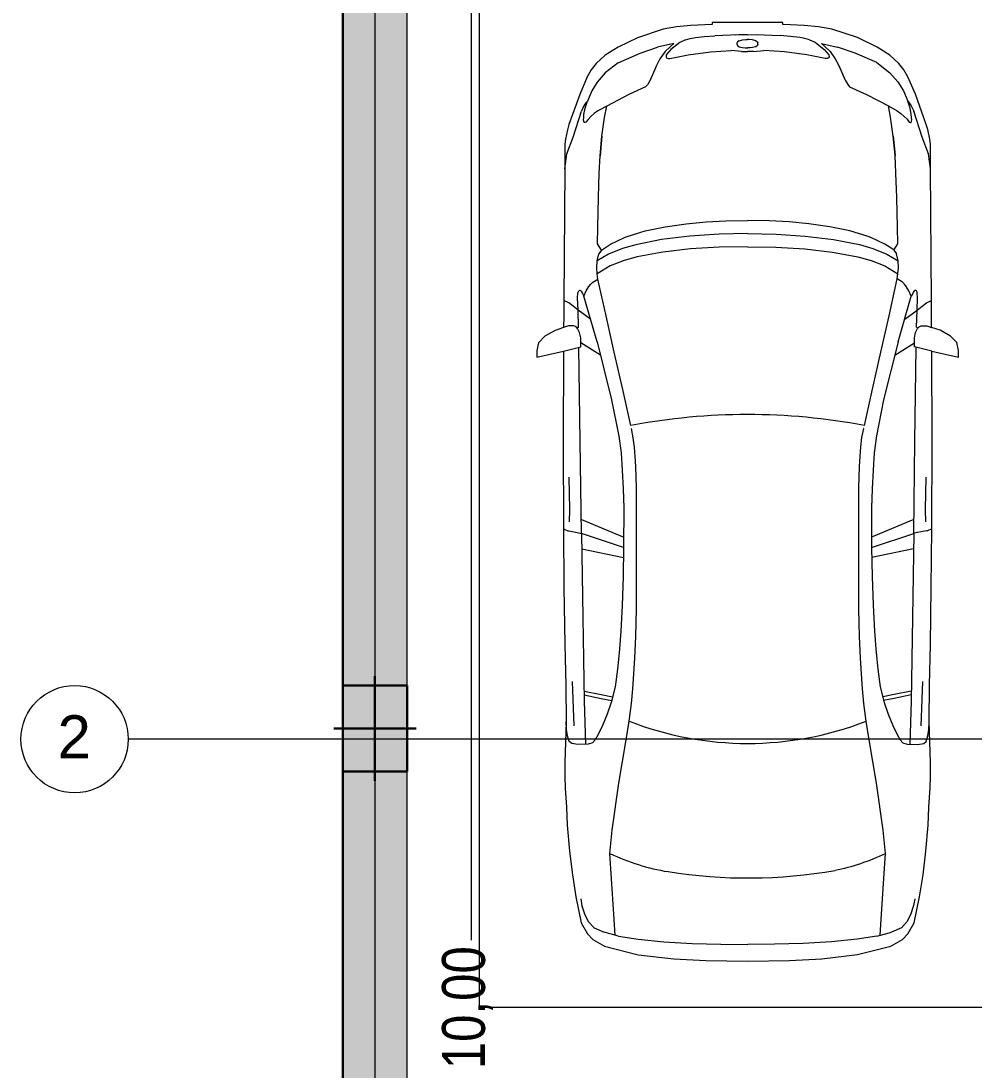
# Model space of a CAD drawing. Header units: centimetres. Extents: x -4381 to 5639, y -3920 to 4826.
# Drawn here: x 92.445 to 96.887, y 70.499 to 75.388 of the extents above; entities that cross this region are included whole.
import ezdxf

# ---------------------------------------------------------------- set-up
doc = ezdxf.new("R2010")
doc.units = ezdxf.units.CM
doc.header["$MEASUREMENT"] = 0
for name, color, linetype, lineweight in [('01- MOBILIER_Pen_No__7', 7, 'Continuous', 5), ('Cotations_Pen_No__2', 8, 'Continuous', 5), ('Dalles_Pen_No__1', 7, 'Continuous', 5), ('FILES_Pen_No__101', 252, 'Continuous', 5), ('FILES_Pen_No__2', 8, 'Continuous', 5), ('Poteaux Hafsa', 4, 'Continuous', 30), ('Structural - Bearing_Pen_No__1', 7, 'Continuous', 5), ('Voile ha', 200, 'Continuous', 30)]:
    doc.layers.add(name, color=color, linetype=linetype, lineweight=lineweight)
doc.layers.add('0_Pen_No__62', color=7, linetype='Continuous', lineweight=5, true_color=0xaaaaaa)
doc.layers.add('Elevator_Pen_No__161', color=7, linetype='Continuous', lineweight=5, true_color=0x6a6a6a)
doc.layers.add('Structural - Bearing', color=7, linetype='Continuous')
doc.styles.add('GENERATED_STYLE_2', font='')
doc.styles.add('GENERATED_STYLE_3', font='arial.ttf')
doc.styles.get('GENERATED_STYLE_2').set_extended_font_data('Arial Narrow Occidental')

# ---------------------------------------------------------------- blocks, each defined once
blk = doc.blocks.new('P1')
at = {"layer": 'Poteaux Hafsa', "lineweight": 30}
blk.add_hatch(color=256, dxfattribs=at).paths.add_polyline_path([(0, 0.3), (0, 0), (0.4, 0), (0.4, 0.3)])
at = {"layer": 'Poteaux Hafsa', "color": 144, "lineweight": 30}
for p, q in [((0.2, -0.0418), (0.2, 0.3418)), ((0.4441, 0.15), (-0.0441, 0.15))]:
    blk.add_line(p, q, dxfattribs=at)
blk.add_lwpolyline([(0, 0.3), (0, 0), (0.4, 0), (0.4, 0.3)], close=True, dxfattribs=at)

msp = doc.modelspace()

# ---------------------------------------------------------------- hatches: boundary and pattern name
at = {"layer": 'Elevator_Pen_No__161', "linetype": 'Continuous', "ltscale": 10}
msp.add_hatch(color=256, dxfattribs=at).paths.add_polyline_path([(93.96978, 71.91563), (94.21978, 71.91563), (94.21978, 72.16563), (93.96978, 72.16563)])
at = {"layer": 'Structural - Bearing', "linetype": 'Continuous', "lineweight": 0, "ltscale": 10, "true_color": 0x000000}
h = msp.add_hatch(color=18, dxfattribs=at)
h.paths.add_polyline_path([(93.94478, 75.79063), (93.94478, 65.49063), (94.24478, 65.79063), (94.24478, 75.79063)])
h.paths.add_polyline_path([(94.21978, 66.61563), (93.96978, 66.61563), (93.96978, 66.86563), (94.21978, 66.86563)], flags=0)
h.paths.add_polyline_path([(94.21978, 71.91563), (93.96978, 71.91563), (93.96978, 72.16563), (94.21978, 72.16563)], flags=0)

# ---------------------------------------------------------------- linework, layer by layer
at = {"layer": '01- MOBILIER_Pen_No__7', "linetype": 'Continuous', "ltscale": 10}
for p, q in [((95.43868, 75.34895), (95.31904, 75.30985)), ((95.50084, 75.35982), (95.43868, 75.34895)), ((95.56805, 75.36598), (95.50084, 75.35982)), ((95.63186, 75.36984), (95.56805, 75.36598)), ((95.66682, 75.37087), (95.63186, 75.36984)), ((95.99672, 75.38108), (95.66682, 75.38103)), ((95.66682, 75.38103), (95.66682, 75.37087)), ((95.99672, 75.37092), (95.99672, 75.38108)), ((96.03169, 75.3699), (95.99672, 75.37092)), ((96.09549, 75.36607), (96.03169, 75.3699)), ((96.16271, 75.35993), (96.09549, 75.36607)), ((96.22487, 75.34908), (96.16271, 75.35993)), ((96.34453, 75.31002), (96.22487, 75.34908)), ((95.31904, 75.30985), (95.22821, 75.26593)), ((95.51598, 75.28815), (95.47398, 75.25512)), ((95.54241, 75.29956), (95.51598, 75.28815)), ((95.54241, 75.29956), (95.56452, 75.30527)), ((95.56452, 75.30527), (95.58892, 75.30995)), ((95.5889, 75.30995), (95.63106, 75.31555)), ((95.63106, 75.31555), (95.67976, 75.31924)), ((95.7918, 75.32389), (95.67976, 75.31924)), ((95.77441, 75.3233), (95.77501, 75.3233)), ((95.78521, 75.29004), (95.78343, 75.28582)), ((95.79279, 75.29576), (95.78521, 75.29004)), ((95.83179, 75.32358), (95.7918, 75.32389)), ((95.79279, 75.29576), (95.80813, 75.29954)), ((95.80813, 75.29954), (95.82373, 75.3013)), ((95.82373, 75.3013), (95.83178, 75.3013)), ((95.83177, 75.32358), (95.87176, 75.32391)), ((95.83984, 75.3013), (95.83178, 75.3013)), ((95.85544, 75.29955), (95.83984, 75.3013)), ((95.87078, 75.29577), (95.85544, 75.29955)), ((95.87078, 75.29577), (95.87836, 75.29006)), ((95.87176, 75.32391), (95.9838, 75.31929)), ((95.87836, 75.29006), (95.88014, 75.28583)), ((95.88915, 75.32331), (95.88855, 75.32331)), ((96.03251, 75.31561), (95.9838, 75.31929)), ((96.07466, 75.31003), (96.03251, 75.31561)), ((96.09905, 75.30536), (96.07465, 75.31003)), ((96.12116, 75.29965), (96.09904, 75.30536)), ((96.12116, 75.29965), (96.14759, 75.28825)), ((96.14759, 75.28825), (96.1896, 75.25524)), ((96.43537, 75.26613), (96.34453, 75.31002)), ((95.22821, 75.26593), (95.16841, 75.22876)), ((95.33037, 75.23747), (95.41223, 75.26576)), ((95.48754, 75.28257), (95.41223, 75.26576)), ((95.44754, 75.24494), (95.42339, 75.21083)), ((95.47182, 75.26866), (95.44754, 75.24494)), ((95.47398, 75.25512), (95.45234, 75.22994)), ((95.48754, 75.28257), (95.47182, 75.26866)), ((95.55494, 75.22981), (95.65913, 75.24339)), ((95.65913, 75.24339), (95.75592, 75.24987)), ((95.8039, 75.24549), (95.75592, 75.24987)), ((95.78344, 75.27774), (95.78343, 75.28582)), ((95.78344, 75.27774), (95.78522, 75.27351)), ((95.78522, 75.27351), (95.7928, 75.2678)), ((95.7928, 75.2678), (95.80813, 75.26402)), ((95.8039, 75.24549), (95.83256, 75.24549)), ((95.80813, 75.26402), (95.82005, 75.26242)), ((95.82005, 75.26242), (95.83256, 75.26186)), ((95.84353, 75.26243), (95.83103, 75.26186)), ((95.85969, 75.2455), (95.83103, 75.24549)), ((95.85544, 75.26403), (95.84353, 75.26243)), ((95.87078, 75.26781), (95.85544, 75.26403)), ((95.85969, 75.2455), (95.90766, 75.24989)), ((95.87836, 75.27353), (95.87078, 75.26781)), ((95.88014, 75.27775), (95.87836, 75.27353)), ((95.88014, 75.27775), (95.88014, 75.28583)), ((96.00446, 75.24345), (95.90766, 75.24989)), ((96.10865, 75.2299), (96.00446, 75.24345)), ((96.17603, 75.28268), (96.19176, 75.26878)), ((96.17603, 75.28268), (96.25135, 75.2659)), ((96.1896, 75.25524), (96.21125, 75.23007)), ((96.19176, 75.26878), (96.21604, 75.24506)), ((96.21604, 75.24506), (96.24021, 75.21096)), ((96.33322, 75.23763), (96.25135, 75.2659)), ((96.49518, 75.22898), (96.43537, 75.26613)), ((95.12616, 75.18999), (95.10348, 75.1605)), ((95.16841, 75.22876), (95.12616, 75.18999)), ((95.22899, 75.1933), (95.16863, 75.14569)), ((95.22899, 75.1933), (95.33037, 75.23747)), ((95.42339, 75.21083), (95.4067, 75.17986)), ((95.45234, 75.22994), (95.45221, 75.21978)), ((95.45221, 75.21978), (95.4545, 75.21613)), ((95.4545, 75.21613), (95.4613, 75.21271)), ((95.4613, 75.21271), (95.46966, 75.21247)), ((95.46966, 75.21247), (95.55494, 75.22981)), ((96.19393, 75.21259), (96.10865, 75.2299)), ((96.2023, 75.21283), (96.19393, 75.21259)), ((96.2091, 75.21625), (96.2023, 75.21283)), ((96.21139, 75.21991), (96.2091, 75.21625)), ((96.21125, 75.23007), (96.21139, 75.21991)), ((96.24021, 75.21096), (96.2569, 75.18)), ((96.43461, 75.1935), (96.33322, 75.23763)), ((96.43461, 75.1935), (96.49499, 75.1459)), ((96.53744, 75.19022), (96.49518, 75.22898)), ((96.56014, 75.16073), (96.53744, 75.19022)), ((95.10348, 75.1605), (95.0842, 75.1273)), ((95.16863, 75.14569), (95.1308, 75.10311)), ((95.39257, 75.14757), (95.37741, 75.11214)), ((95.4067, 75.17986), (95.39257, 75.14757)), ((96.2569, 75.18), (96.27105, 75.14771)), ((96.27105, 75.14771), (96.28622, 75.11229)), ((96.49499, 75.1459), (96.53283, 75.10334)), ((96.57942, 75.12754), (96.56014, 75.16073)), ((95.0842, 75.1273), (95.04927, 75.04567)), ((95.1308, 75.10311), (95.10527, 75.06149)), ((95.37743, 75.11216), (95.36506, 75.09086)), ((96.2862, 75.11231), (96.29858, 75.09101)), ((96.53283, 75.10334), (96.55838, 75.06173)), ((96.61438, 75.04593), (96.57942, 75.12754)), ((95.04927, 75.04567), (94.99878, 74.90495)), ((95.10527, 75.06149), (95.08539, 75.01428)), ((95.27795, 75.04437), (95.17528, 74.99144)), ((95.35625, 75.08108), (95.27795, 75.04437)), ((95.36506, 75.09086), (95.35625, 75.08108)), ((96.29858, 75.09101), (96.30739, 75.08123)), ((96.30739, 75.08123), (96.3857, 75.04455)), ((96.3857, 75.04455), (96.48839, 74.99165)), ((96.55838, 75.06173), (96.57827, 75.01452)), ((96.66491, 74.90522), (96.61438, 75.04593)), ((95.07852, 75.00555), (95.06872, 74.99189)), ((95.07445, 74.98127), (95.0804, 74.99985)), ((95.08539, 75.01428), (95.07852, 75.00555)), ((95.0804, 74.99985), (95.08539, 75.01428)), ((96.57827, 75.01452), (96.58514, 75.0058)), ((96.58326, 75.0001), (96.57827, 75.01452)), ((96.58922, 74.98152), (96.58326, 75.0001)), ((96.58514, 75.0058), (96.59495, 74.99215)), ((95.01813, 74.84557), (95.05715, 74.9672)), ((95.06872, 74.99189), (95.05715, 74.9672)), ((95.06803, 74.93834), (95.06891, 74.95236)), ((95.06891, 74.95236), (95.07445, 74.98127)), ((95.11719, 74.95593), (95.10117, 74.94203)), ((95.13403, 74.9684), (95.11719, 74.95593)), ((95.17528, 74.99144), (95.13403, 74.9684)), ((95.16564, 74.93864), (95.17528, 74.99144)), ((96.49805, 74.93885), (96.48839, 74.99165)), ((96.48839, 74.99165), (96.52965, 74.96862)), ((96.52965, 74.96862), (96.54649, 74.95616)), ((96.54649, 74.95616), (96.56251, 74.94227)), ((96.59477, 74.95261), (96.58922, 74.98152)), ((96.59566, 74.9386), (96.59477, 74.95261)), ((96.59495, 74.99215), (96.60653, 74.96745)), ((96.64559, 74.84583), (96.60653, 74.96745)), ((94.99878, 74.90495), (94.9922, 74.88101)), ((95.06679, 74.92606), (95.06803, 74.93834)), ((95.06936, 74.91507), (95.06679, 74.92606)), ((95.07354, 74.91389), (95.06936, 74.91507)), ((95.07813, 74.91591), (95.07354, 74.91389)), ((95.08839, 74.92932), (95.07813, 74.91591)), ((95.10117, 74.94203), (95.08839, 74.92932)), ((95.15287, 74.85115), (95.16564, 74.93866)), ((96.51084, 74.85137), (96.49804, 74.93888)), ((96.56251, 74.94227), (96.5753, 74.92957)), ((96.5753, 74.92957), (96.58557, 74.91616)), ((96.58557, 74.91616), (96.59015, 74.91414)), ((96.59015, 74.91414), (96.59433, 74.91532)), ((96.59433, 74.91532), (96.5969, 74.92631)), ((96.5969, 74.92631), (96.59566, 74.9386)), ((96.6715, 74.88129), (96.66491, 74.90522)), ((94.9922, 74.88101), (94.98245, 74.83657)), ((95.14465, 74.75982), (95.15287, 74.85115)), ((95.15287, 74.85115), (95.14468, 74.75984)), ((96.5191, 74.76004), (96.51084, 74.85137)), ((96.51084, 74.85137), (96.51907, 74.76006)), ((96.68127, 74.83685), (96.6715, 74.88129)), ((94.97983, 74.81391), (94.97934, 74.78284)), ((94.98245, 74.83657), (94.97983, 74.81391)), ((94.98855, 74.76826), (95.01813, 74.84557)), ((96.67519, 74.76854), (96.64559, 74.84583)), ((96.6839, 74.81419), (96.68127, 74.83685)), ((96.6844, 74.78312), (96.6839, 74.81419)), ((94.97934, 74.78284), (94.97924, 74.74711)), ((94.97933, 74.69941), (94.98855, 74.76826)), ((94.99898, 74.79552), (94.99903, 74.79647)), ((95.1404, 74.67862), (95.14465, 74.75984)), ((96.52337, 74.67885), (96.5191, 74.76006)), ((96.68444, 74.69969), (96.67519, 74.76854)), ((96.68451, 74.74739), (96.6844, 74.78312)), ((94.97924, 74.74711), (94.97933, 74.69941)), ((96.68444, 74.69969), (96.68451, 74.74739)), ((94.97933, 74.69941), (94.97553, 74.08456)), ((95.1364, 74.56464), (95.1404, 74.67862)), ((96.52741, 74.56486), (96.52337, 74.67885)), ((96.68843, 74.08484), (96.68444, 74.69969)), ((95.13394, 74.42684), (95.1364, 74.56464)), ((96.52992, 74.42707), (96.52741, 74.56486)), ((95.73074, 74.4559), (95.83193, 74.45755)), ((95.93311, 74.45593), (95.83192, 74.45755)), ((96.02562, 74.45128), (95.93311, 74.45593)), ((95.1319, 74.34868), (95.13394, 74.4269)), ((95.13394, 74.42689), (95.13394, 74.4269)), ((95.26993, 74.38324), (95.3549, 74.40936)), ((95.3549, 74.40936), (95.44785, 74.42902)), ((95.44785, 74.42902), (95.5463, 74.44295)), ((95.5463, 74.44295), (95.63823, 74.45121)), ((95.63823, 74.45121), (95.73074, 74.4559)), ((96.11755, 74.44304), (96.02562, 74.45128)), ((96.21601, 74.42914), (96.11755, 74.44304)), ((96.30896, 74.40952), (96.21601, 74.42914)), ((96.39394, 74.38343), (96.30896, 74.40952)), ((96.52992, 74.42712), (96.52992, 74.42713)), ((96.53198, 74.34891), (96.52992, 74.42713)), ((95.1921, 74.3481), (95.25767, 74.37868)), ((95.25767, 74.37868), (95.26993, 74.38324)), ((95.43086, 74.36909), (95.31032, 74.34509)), ((95.56288, 74.38538), (95.43086, 74.36909)), ((95.69876, 74.39462), (95.56288, 74.38538)), ((95.83193, 74.39756), (95.69876, 74.39462)), ((95.83193, 74.39756), (95.96511, 74.39466)), ((95.96511, 74.39466), (96.10098, 74.38547)), ((96.10098, 74.38547), (96.23301, 74.36922)), ((96.23301, 74.36922), (96.35356, 74.34526)), ((96.4062, 74.37887), (96.39394, 74.38343)), ((96.47178, 74.34831), (96.4062, 74.37887)), ((95.15024, 74.32016), (95.1319, 74.34868)), ((95.15024, 74.32016), (95.13774, 74.30199)), ((95.15024, 74.3202), (95.1921, 74.3481)), ((95.15024, 74.3202), (95.15024, 74.32016)), ((95.24872, 74.32747), (95.18284, 74.30153)), ((95.31032, 74.34509), (95.24872, 74.32747)), ((95.43621, 74.31079), (95.31769, 74.28878)), ((95.56585, 74.32522), (95.43621, 74.31079)), ((95.69999, 74.33313), (95.56585, 74.32522)), ((95.83197, 74.33556), (95.69998, 74.33313)), ((95.83191, 74.33556), (95.9639, 74.33317)), ((95.9639, 74.33317), (96.09804, 74.32531)), ((96.09804, 74.32531), (96.22768, 74.31092)), ((96.22768, 74.31092), (96.34621, 74.28895)), ((96.35356, 74.34526), (96.41517, 74.32766)), ((96.41517, 74.32766), (96.48106, 74.30175)), ((96.51364, 74.32042), (96.47178, 74.34831)), ((96.51365, 74.32039), (96.53198, 74.34891)), ((96.51365, 74.32042), (96.51365, 74.32039)), ((96.51365, 74.32039), (96.52615, 74.30222)), ((95.12921, 74.23716), (95.12993, 74.27035)), ((95.12993, 74.27035), (95.13774, 74.30199)), ((95.18284, 74.30153), (95.12993, 74.27035)), ((95.13774, 74.30199), (95.13777, 74.30201)), ((95.25657, 74.27122), (95.19204, 74.24656)), ((95.31769, 74.28879), (95.25656, 74.27121)), ((96.34621, 74.28895), (96.40735, 74.2714)), ((96.40734, 74.2714), (96.47187, 74.24677)), ((96.48106, 74.30175), (96.53397, 74.27058)), ((96.52615, 74.30222), (96.52613, 74.30224)), ((96.53397, 74.27058), (96.52615, 74.30222)), ((96.53471, 74.23739), (96.53397, 74.27058)), ((95.13122, 74.20861), (95.12921, 74.23716)), ((95.19204, 74.24656), (95.13122, 74.20861)), ((96.47187, 74.24677), (96.5327, 74.20884)), ((96.5327, 74.20884), (96.53471, 74.23739)), ((95.10088, 74.16046), (95.11, 74.17025)), ((95.11, 74.17025), (95.13432, 74.18522)), ((95.13432, 74.18522), (95.13122, 74.20861)), ((95.17204, 74.01347), (95.13432, 74.18522)), ((95.13433, 74.18522), (95.13432, 74.18522)), ((96.49195, 74.01369), (96.52962, 74.18545)), ((96.52961, 74.18545), (96.52962, 74.18545)), ((96.52962, 74.18545), (96.5327, 74.20884)), ((96.55393, 74.17049), (96.52962, 74.18545)), ((96.56306, 74.1607), (96.55393, 74.17049)), ((95.03978, 74.09703), (95.04097, 74.11863)), ((95.04097, 74.11863), (95.04195, 74.12403)), ((95.04195, 74.12403), (95.04469, 74.12934)), ((95.04794, 74.13223), (95.04469, 74.12934)), ((95.05145, 74.13226), (95.04794, 74.13223)), ((95.05511, 74.12987), (95.05145, 74.13226)), ((95.05511, 74.12987), (95.05801, 74.12578)), ((95.05801, 74.12578), (95.06209, 74.118)), ((95.0621, 74.118), (95.069, 74.10494)), ((95.069, 74.10494), (95.07974, 74.12976)), ((95.07974, 74.12976), (95.09226, 74.14995)), ((95.09226, 74.14995), (95.10088, 74.16046)), ((96.57169, 74.15019), (96.56306, 74.1607)), ((96.58422, 74.13001), (96.57169, 74.15019)), ((96.59496, 74.10519), (96.58422, 74.13001)), ((96.60186, 74.11825), (96.59496, 74.10519)), ((96.60594, 74.12603), (96.60186, 74.11825)), ((96.60884, 74.13012), (96.60594, 74.12603)), ((96.60884, 74.13012), (96.6125, 74.13251)), ((96.6125, 74.13251), (96.61601, 74.13248)), ((96.61601, 74.13248), (96.61926, 74.1296)), ((96.62201, 74.12429), (96.61926, 74.1296)), ((96.62298, 74.11889), (96.62201, 74.12429)), ((96.62419, 74.09728), (96.62298, 74.11889)), ((94.97553, 74.08456), (94.97456, 74.01131)), ((94.9979, 74.07367), (94.97553, 74.08456)), ((95.01817, 74.05821), (94.9979, 74.07367)), ((95.04151, 74.03943), (95.03978, 74.09703)), ((95.13042, 73.89182), (95.069, 74.10494)), ((96.53361, 73.89205), (96.59496, 74.10519)), ((96.62247, 74.03969), (96.62419, 74.09728)), ((96.6458, 74.05848), (96.66607, 74.07395)), ((96.66607, 74.07395), (96.68843, 74.08484)), ((96.68943, 74.01159), (96.68843, 74.08484)), ((95.04151, 74.03943), (95.01817, 74.05821)), ((95.04431, 73.96009), (95.04151, 74.03943)), ((95.09984, 73.99793), (95.04151, 74.03943)), ((96.56416, 73.99817), (96.62247, 74.03969)), ((96.6197, 73.96035), (96.62247, 74.03969)), ((96.62247, 74.03969), (96.6458, 74.05848)), ((94.97456, 74.01131), (94.97432, 73.95931)), ((95.21068, 73.84428), (95.17204, 74.01347)), ((96.45336, 73.84448), (96.49195, 74.01369)), ((96.68968, 73.95959), (96.68943, 74.01159)), ((94.887, 73.91828), (94.85711, 73.88828)), ((94.93443, 73.94596), (94.887, 73.91828)), ((94.97432, 73.95931), (94.93443, 73.94596)), ((94.99634, 73.96668), (94.97432, 73.95931)), ((95.0226, 73.96662), (94.99634, 73.96668)), ((95.03215, 73.96183), (95.0226, 73.96662)), ((95.03973, 73.95476), (95.03215, 73.96183)), ((95.04431, 73.96009), (95.03755, 73.9568)), ((95.04894, 73.93589), (95.03973, 73.95476)), ((95.05458, 73.911), (95.04894, 73.93589)), ((96.60944, 73.91125), (96.61508, 73.93615)), ((96.61508, 73.93615), (96.62428, 73.95502)), ((96.6197, 73.96035), (96.62646, 73.95706)), ((96.62428, 73.95502), (96.63186, 73.96209)), ((96.63186, 73.96209), (96.6414, 73.96689)), ((96.6414, 73.96689), (96.66766, 73.96695)), ((96.66766, 73.96695), (96.68968, 73.95959)), ((96.72958, 73.94626), (96.68968, 73.95959)), ((96.77702, 73.91859), (96.72958, 73.94626)), ((96.80692, 73.8886), (96.77702, 73.91859)), ((94.85711, 73.88828), (94.8488, 73.85249)), ((95.05459, 73.86863), (95.05458, 73.911)), ((95.1458, 73.83058), (95.05459, 73.88733)), ((95.13042, 73.89182), (95.19823, 73.62179)), ((96.53361, 73.89205), (96.46589, 73.622)), ((96.51825, 73.8308), (96.60944, 73.88758)), ((96.60945, 73.86888), (96.60944, 73.91125)), ((96.81524, 73.85281), (96.80692, 73.8886)), ((94.8488, 73.85249), (94.84881, 73.82031)), ((94.84881, 73.82031), (94.97397, 73.84924)), ((94.97397, 73.84924), (94.97171, 73.4275)), ((94.97397, 73.84924), (95.05459, 73.86863)), ((95.05206, 73.42903), (95.04594, 73.8664)), ((95.2503, 73.67105), (95.21068, 73.84428)), ((96.4138, 73.67124), (96.45336, 73.84448)), ((96.69008, 73.84952), (96.60945, 73.86888)), ((96.61212, 73.42928), (96.61809, 73.86666)), ((96.69247, 73.42778), (96.69008, 73.84952)), ((96.69008, 73.84952), (96.81525, 73.82064)), ((96.81525, 73.82064), (96.81524, 73.85281)), ((95.28801, 73.50217), (95.2503, 73.67105)), ((96.37615, 73.50235), (96.4138, 73.67124)), ((95.19823, 73.62179), (95.23149, 73.45344)), ((96.46589, 73.622), (96.43268, 73.45364)), ((95.2909, 73.48874), (95.29119, 73.4881)), ((95.29903, 73.4457), (95.29111, 73.48828)), ((96.36515, 73.44588), (96.37305, 73.48845)), ((96.37326, 73.48891), (96.37297, 73.48828)), ((95.23149, 73.45344), (95.24196, 73.37532)), ((95.3045, 73.4023), (95.29903, 73.4457)), ((96.35969, 73.40248), (96.36515, 73.44588)), ((96.43268, 73.45364), (96.42224, 73.37551)), ((96.60614, 73.00025), (96.61212, 73.42928)), ((94.97171, 73.4275), (94.97362, 73.02126)), ((95.05818, 73), (95.05206, 73.42903)), ((95.30807, 73.35808), (95.3045, 73.40233)), ((96.35613, 73.35825), (96.35969, 73.4025)), ((96.69069, 73.02154), (96.69247, 73.42778)), ((95.24196, 73.37532), (95.2477, 73.29446)), ((95.31046, 73.31194), (95.30807, 73.35809)), ((96.35376, 73.31211), (96.35613, 73.35826)), ((96.42224, 73.37551), (96.41652, 73.29466)), ((95.2477, 73.29446), (95.25165, 73.20754)), ((95.31407, 73.21408), (95.31046, 73.31195)), ((96.35018, 73.21425), (96.35376, 73.31212)), ((96.41652, 73.29466), (96.4126, 73.20773)), ((95.00307, 73.11153), (95.00063, 73.26106)), ((96.66121, 73.1118), (96.66361, 73.26133)), ((95.25165, 73.20754), (95.25462, 73.11924)), ((95.31413, 72.64821), (95.31407, 73.21408)), ((96.35031, 72.64838), (96.35018, 73.21425)), ((96.4126, 73.20773), (96.40966, 73.11943)), ((95.00167, 73.05404), (95.00307, 73.11153)), ((95.25462, 73.11924), (95.25415, 72.93341)), ((96.40966, 73.11943), (96.4102, 72.9336)), ((96.66263, 73.05431), (96.66121, 73.1118)), ((95.05726, 73.06473), (95.25427, 72.98178)), ((96.60705, 73.06499), (96.41006, 72.98197)), ((94.97362, 73.02126), (94.97603, 72.74793)), ((94.97362, 73.02126), (94.994, 73.0121)), ((94.994, 73.0121), (94.99583, 73.01156)), ((94.99583, 73.01156), (94.99889, 73.01091)), ((94.99889, 73.01091), (95.02321, 73.00655)), ((95.02321, 73.00655), (95.05818, 73)), ((95.05818, 73), (95.06288, 72.70504)), ((95.25415, 72.93341), (95.05819, 72.99898)), ((96.4102, 72.9336), (96.60613, 72.99923)), ((96.60614, 73.00025), (96.60154, 72.70529)), ((96.64111, 73.00681), (96.60614, 73.00025)), ((96.66543, 73.01119), (96.64111, 73.00681)), ((96.66848, 73.01184), (96.66543, 73.01119)), ((96.67032, 73.01237), (96.66848, 73.01184)), ((96.69069, 73.02154), (96.67032, 73.01237)), ((96.68837, 72.74821), (96.69069, 73.02154)), ((95.05933, 72.92767), (95.25339, 72.88794)), ((95.25415, 72.93341), (95.2519, 72.79871)), ((96.4102, 72.9336), (96.41249, 72.7989)), ((96.60501, 72.92792), (96.41097, 72.88813)), ((95.2519, 72.79871), (95.24723, 72.66428)), ((96.41249, 72.7989), (96.41721, 72.66447)), ((94.97603, 72.74793), (94.98057, 72.48212)), ((96.68392, 72.4824), (96.68837, 72.74821)), ((95.06288, 72.70504), (95.06758, 72.41336)), ((96.60154, 72.70529), (96.59693, 72.41361)), ((95.24723, 72.66428), (95.24125, 72.54403)), ((95.31042, 72.51915), (95.31413, 72.64821)), ((96.35405, 72.51932), (96.35031, 72.64838)), ((96.41721, 72.66447), (96.42322, 72.54423)), ((95.24125, 72.54403), (95.23541, 72.46143)), ((95.30597, 72.41768), (95.31042, 72.51915)), ((96.35854, 72.41786), (96.35405, 72.51932)), ((96.42322, 72.54423), (96.42909, 72.46163)), ((94.98057, 72.48212), (94.98468, 72.29141)), ((95.23541, 72.46143), (95.23064, 72.41278)), ((96.42909, 72.46163), (96.43388, 72.41298)), ((96.67987, 72.29169), (96.68392, 72.4824)), ((95.06758, 72.41336), (95.07037, 72.2188)), ((95.23064, 72.41278), (95.22516, 72.36625)), ((95.30185, 72.34562), (95.30597, 72.41769)), ((96.36269, 72.34579), (96.35854, 72.41786)), ((96.43388, 72.41298), (96.43937, 72.36645)), ((96.59693, 72.41361), (96.59421, 72.21905)), ((95.22516, 72.36625), (95.21447, 72.28414)), ((96.43937, 72.36645), (96.45009, 72.28435)), ((95.02308, 72.10228), (95.01608, 72.30947)), ((95.2972, 72.27573), (95.30185, 72.34562)), ((96.36736, 72.27591), (96.36269, 72.3458)), ((96.64154, 72.10254), (96.64847, 72.30974)), ((94.98468, 72.29141), (94.98679, 72.1222)), ((95.06971, 72.26481), (95.14891, 72.24865)), ((95.21447, 72.28414), (95.19586, 72.21092)), ((95.29093, 72.20674), (95.2972, 72.27574)), ((96.37365, 72.20692), (96.36736, 72.27592)), ((96.45009, 72.28435), (96.46872, 72.21113)), ((96.59485, 72.26506), (96.51566, 72.24888)), ((96.67782, 72.12248), (96.67987, 72.29169)), ((95.06997, 72.24671), (95.14917, 72.23055)), ((95.07037, 72.2188), (95.07587, 72.01681)), ((95.14891, 72.24865), (95.20279, 72.2382)), ((95.14917, 72.23055), (95.19842, 72.22099)), ((95.19586, 72.21092), (95.17773, 72.15774)), ((96.51566, 72.24888), (96.46178, 72.2384)), ((96.51541, 72.23077), (96.46616, 72.2212)), ((96.46872, 72.21113), (96.48687, 72.15796)), ((96.5946, 72.24696), (96.51541, 72.23077)), ((96.59421, 72.21905), (96.58878, 72.01705)), ((95.27999, 72.12471), (95.29093, 72.20676)), ((96.38462, 72.12489), (96.37365, 72.20693)), ((94.98679, 72.1222), (94.98, 71.93171)), ((94.98799, 72.08613), (94.98679, 72.1222)), ((95.17773, 72.15774), (95.15577, 72.10399)), ((95.26573, 72.03738), (95.27999, 72.12471)), ((96.39891, 72.03757), (96.38462, 72.12489)), ((96.48687, 72.15796), (96.50885, 72.10421)), ((96.67664, 72.08641), (96.67782, 72.12248)), ((96.68467, 71.93199), (96.67782, 72.12248)), ((94.99204, 72.05657), (94.98799, 72.08613)), ((95.13569, 72.06267), (95.12171, 72.03809)), ((95.15577, 72.10399), (95.13569, 72.06267)), ((96.50885, 72.10421), (96.52894, 72.0629)), ((96.52894, 72.0629), (96.54292, 72.03832)), ((96.67259, 72.05684), (96.67664, 72.08641)), ((94.99993, 72.03029), (94.99204, 72.05657)), ((95.01185, 72.02044), (94.99993, 72.03029)), ((95.04093, 72.01597), (95.01185, 72.02044)), ((95.08842, 72.01711), (95.04093, 72.01597)), ((95.10952, 72.02385), (95.08842, 72.01711)), ((95.12171, 72.03809), (95.10952, 72.02385)), ((95.23181, 71.83503), (95.26573, 72.03738)), ((96.43289, 71.83523), (96.39891, 72.03757)), ((96.54292, 72.03832), (96.55513, 72.02408)), ((96.55513, 72.02408), (96.57622, 72.01735)), ((96.57622, 72.01735), (96.62372, 72.01623)), ((96.62372, 72.01623), (96.65279, 72.02071)), ((96.65279, 72.02071), (96.66471, 72.03056)), ((96.66471, 72.03056), (96.67259, 72.05684)), ((94.98, 71.93171), (94.98005, 71.86736)), ((96.68464, 71.86764), (96.68467, 71.93199)), ((94.98005, 71.86736), (94.98172, 71.81304)), ((96.68299, 71.81332), (96.68464, 71.86764)), ((95.20107, 71.61721), (95.23181, 71.83503)), ((96.46371, 71.61742), (96.43289, 71.83523)), ((94.98172, 71.81304), (94.98776, 71.72318)), ((96.67698, 71.72345), (96.68299, 71.81332)), ((94.98776, 71.72318), (94.99134, 71.63965)), ((96.67343, 71.63992), (96.67698, 71.72345)), ((94.99134, 71.63965), (95.00217, 71.51907)), ((96.66263, 71.51934), (96.67343, 71.63992)), ((95.19044, 71.50841), (95.20107, 71.61721)), ((96.47437, 71.50862), (96.46371, 71.61742)), ((95.00217, 71.51907), (95.01516, 71.40826)), ((95.19824, 71.39055), (95.19044, 71.50841)), ((96.4666, 71.39076), (96.47437, 71.50862)), ((96.64968, 71.40852), (96.66263, 71.51934)), ((95.01516, 71.40826), (95.03141, 71.30618)), ((95.2085, 71.22571), (95.19824, 71.39055)), ((96.45641, 71.22591), (96.4666, 71.39076)), ((96.63347, 71.30644), (96.64968, 71.40852)), ((95.03141, 71.30618), (95.05667, 71.18507)), ((95.05395, 71.29652), (95.05996, 71.26484)), ((96.61093, 71.29678), (96.60493, 71.26509)), ((96.60825, 71.18533), (96.63347, 71.30644)), ((95.05996, 71.26484), (95.07149, 71.22654)), ((96.60493, 71.26509), (96.59341, 71.22679)), ((95.05667, 71.18507), (95.08544, 71.13372)), ((95.07149, 71.22654), (95.0892, 71.19032)), ((95.0892, 71.19032), (95.11606, 71.16199)), ((95.21521, 71.12709), (95.2085, 71.22571)), ((96.44973, 71.12729), (96.45641, 71.22591)), ((96.57572, 71.19056), (96.54886, 71.16223)), ((96.59341, 71.22679), (96.57572, 71.19056)), ((96.57949, 71.13397), (96.60825, 71.18533)), ((95.08544, 71.13372), (95.11066, 71.1066)), ((95.11606, 71.16199), (95.16269, 71.14085)), ((95.23019, 71.12317), (95.16269, 71.14085)), ((96.43475, 71.12336), (96.50224, 71.14107)), ((96.54886, 71.16223), (96.50224, 71.14107)), ((96.55428, 71.10683), (96.57949, 71.13397)), ((95.11066, 71.1066), (95.16472, 71.07638)), ((95.23019, 71.12317), (95.32246, 71.10869)), ((95.32244, 71.10869), (95.44185, 71.09694)), ((95.44185, 71.09694), (95.57376, 71.08906)), ((95.57376, 71.08906), (95.70754, 71.0847)), ((95.70754, 71.0847), (95.83247, 71.08349)), ((95.95741, 71.08474), (95.83247, 71.08349)), ((96.09119, 71.08915), (95.95741, 71.08474)), ((96.2231, 71.09707), (96.09119, 71.08915)), ((96.3425, 71.10886), (96.2231, 71.09707)), ((96.43475, 71.12336), (96.34248, 71.10885)), ((96.50024, 71.0766), (96.55428, 71.10683)), ((95.16472, 71.07638), (95.32147, 71.0364)), ((95.32147, 71.0364), (95.48753, 71.0168)), ((96.17744, 71.01691), (96.34349, 71.03657)), ((96.34349, 71.03657), (96.50024, 71.0766)), ((95.48753, 71.0168), (95.63781, 71.00856)), ((95.63781, 71.00856), (95.83249, 71.00616)), ((95.83249, 71.00616), (96.02717, 71.00862)), ((96.02717, 71.00862), (96.17744, 71.01691))]:
    msp.add_line(p, q, dxfattribs=at)
for centre, radius, start, end in [((95.83255, 70.64632), 2.9073, 79.22359, 100.79519), ((95.83207, 73.54135), 1.52042, 248.7086, 291.31019), ((95.61459, 72.38437), 0.97325, 244.16385, 260.92113), ((96.04994, 72.38445), 0.97325, 281.23993, 295.85494), ((95.83377, 73.7479), 2.35396, 260.88979, 279.93168)]:
    msp.add_arc(centre, radius, start, end, dxfattribs=at)
at = {"layer": '0_Pen_No__62', "linetype": 'Continuous', "ltscale": 10, "flags": 128}
msp.add_lwpolyline([(94.58177, 75.79063), (97.08177, 75.79063), (97.08177, 70.79063), (94.58177, 70.79063)], close=True, dxfattribs=at)
at = {"layer": 'Cotations_Pen_No__2', "linetype": 'Continuous', "ltscale": 10}
msp.add_line((94.54478, 71.1035), (94.54478, 75.79063), dxfattribs=at)
at = {"layer": 'Dalles_Pen_No__1', "linetype": 'Continuous', "ltscale": 10, "flags": 128}
msp.add_lwpolyline([(93.94478, 76.09063), (93.94478, 65.49063), (100.08177, 65.49063), (100.08177, 73.49063), (102.08177, 73.49063), (102.08177, 66.59063), (115.03177, 66.59063), (115.03177, 61.19063), (118.38177, 61.19063), (118.38177, 66.59063), (126.38177, 66.59063), (126.38177, 62.09063), (128.48177, 62.09063), (128.48177, 76.09063)], close=True, dxfattribs=at)
at = {"layer": 'FILES_Pen_No__101', "linetype": 'Continuous', "ltscale": 10}
msp.add_line((94.09478, 77.09062), (94.09478, 55.59063), dxfattribs=at)
at = {"layer": 'FILES_Pen_No__2', "linetype": 'Continuous', "ltscale": 10}
for p, q in [((93.94478, 72.04063), (92.94478, 72.04063)), ((128.48478, 72.04063), (93.94478, 72.04063))]:
    msp.add_line(p, q, dxfattribs=at)
msp.add_circle((92.69478, 72.04063), 0.25, dxfattribs=at)
msp.add_point((93.94478, 72.04063), dxfattribs=at)
msp.add_point((93.94478, 72.04063), dxfattribs=at)
at = {"layer": 'Structural - Bearing_Pen_No__1', "linetype": 'Continuous', "ltscale": 10, "flags": 128}
for points in [[(93.94478, 75.79063), (93.94478, 65.49063)], [(94.24478, 65.79063), (94.24478, 75.79063)]]:
    msp.add_lwpolyline(points, dxfattribs=at)
at = {"layer": 'Voile ha', "lineweight": 30}
msp.add_lwpolyline([(126.68177, 76.09063), (93.94463, 76.09063), (93.94478, 65.49063)], dxfattribs=at)

# ---------------------------------------------------------------- block references
at = {"layer": 'Poteaux Hafsa', "rotation": 270}
msp.add_blockref('P1', (93.94478, 72.29063), dxfattribs=at)

# ---------------------------------------------------------------- texts
at = {"layer": 'Cotations_Pen_No__2', "linetype": 'Continuous', "insert": (94.64478, 70.50263), "char_height": 0.2, "attachment_point": 7, "rotation": 90, "style": 'GENERATED_STYLE_2'}
msp.add_mtext('\\A1;{\\fArial Narrow Occidental|b0|i0|c0|p34;10,00}', dxfattribs=at)
at = {"layer": 'FILES_Pen_No__2', "linetype": 'Continuous', "insert": (92.77067, 72.05206), "char_height": 0.2, "attachment_point": 6, "style": 'GENERATED_STYLE_3'}
msp.add_mtext('\\A1;{\\fArial|b0|i0|c0|p34;2}', dxfattribs=at)

doc.saveas('drawing.dxf')
